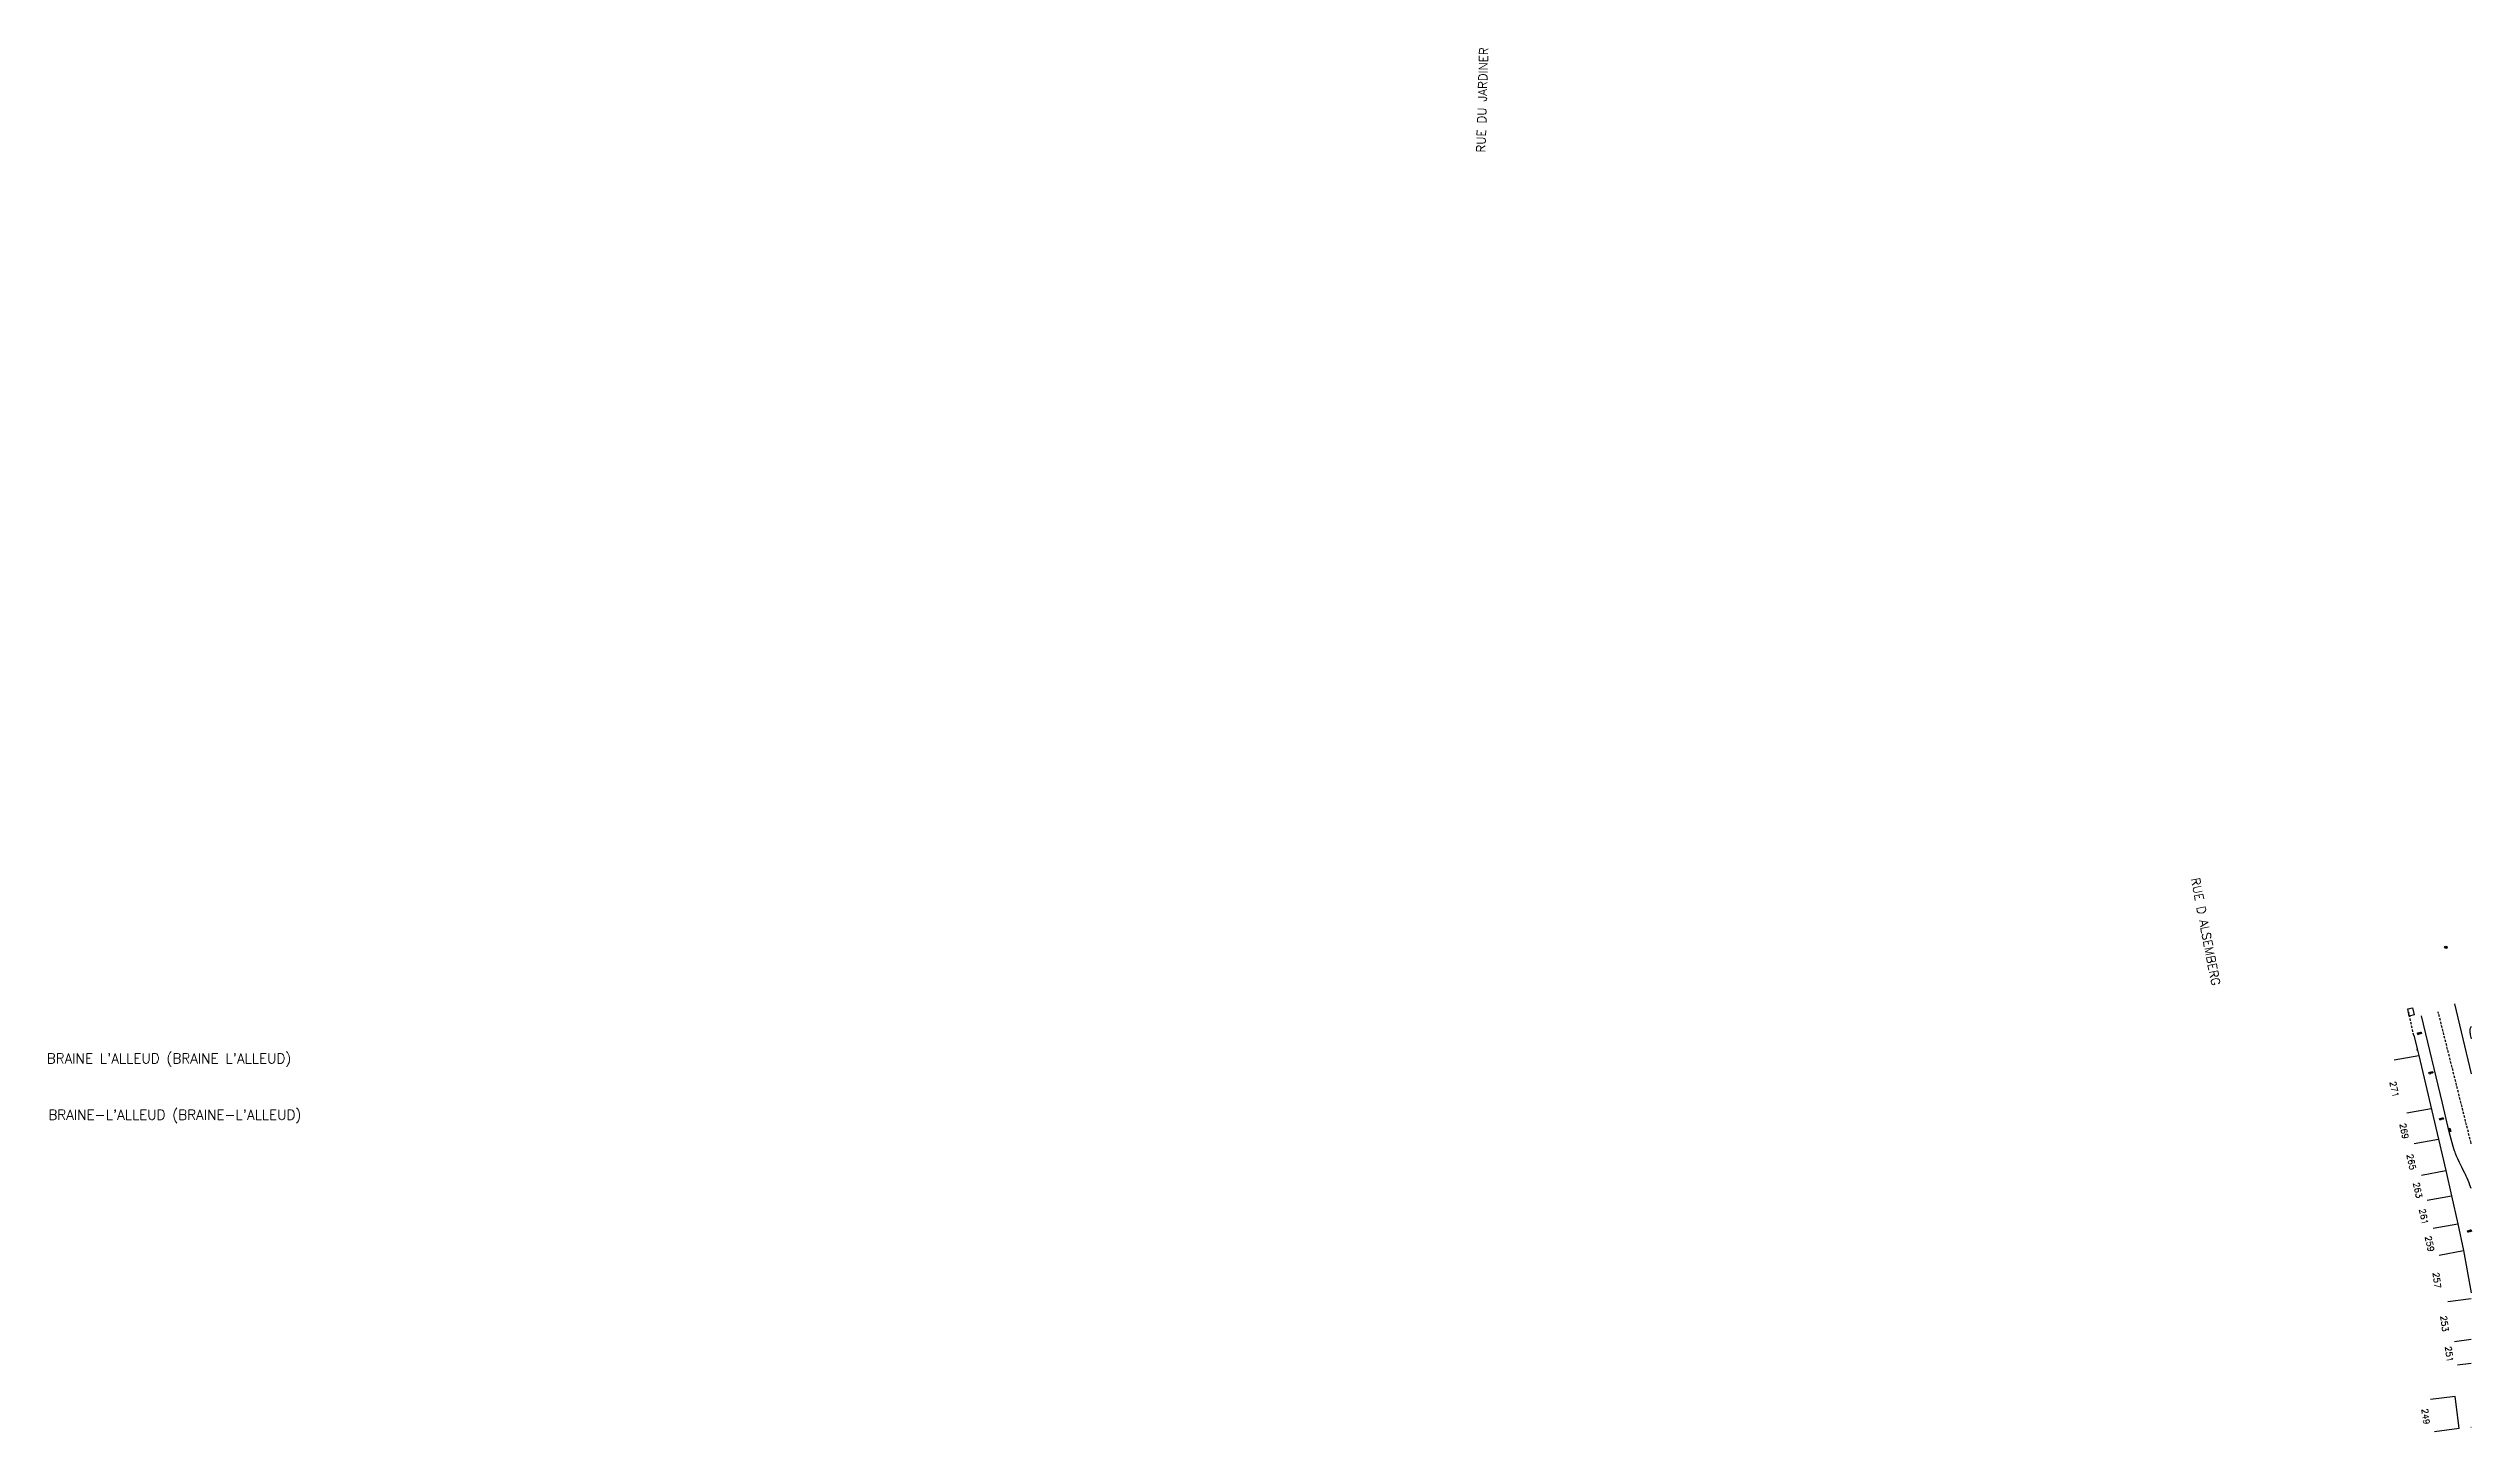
# Model space of a CAD drawing. Header units: millimetres. Extents: x 149510 to 150000, y 153431 to 153997.
# Drawn here: x 149510.7 to 150000.1, y 153430.8 to 153710.1 of the extents above; entities that cross this region are included whole.
import ezdxf
from ezdxf.enums import TextEntityAlignment as Align

# ---------------------------------------------------------------- set-up
doc = ezdxf.new("R2010")
doc.units = ezdxf.units.MM
doc.linetypes.add('DASHED', pattern=[0.75, 0.5, -0.25])
doc.layers.get('0').update_dxf_attribs({"linetype": 'CONTINUOUS'})
for name, color, linetype in [('W0001', 6, 'DASHED'), ('W0008', 7, 'CONTINUOUS'), ('W0014', 7, 'CONTINUOUS'), ('W0017', 7, 'CONTINUOUS'), ('W0100', 7, 'CONTINUOUS'), ('W0112', 1, 'DASHED'), ('W0400', 7, 'CONTINUOUS'), ('W0425', 7, 'CONTINUOUS'), ('W0856', 7, 'CONTINUOUS'), ('W0980', 7, 'CONTINUOUS'), ('W0989', 7, 'CONTINUOUS'), ('W0991', 7, 'CONTINUOUS'), ('W1102', 7, 'CONTINUOUS'), ('W1471', 7, 'CONTINUOUS')]:
    doc.layers.add(name, color=color, linetype=linetype)
doc.styles.get("Standard").update_dxf_attribs({"font": 'romans.shx', "width": 0.85})

# ---------------------------------------------------------------- blocks, each defined once
blk = doc.blocks.new('T856')
for p, q in [((-0.125, 0), (0.125, 0)), ((0, 0.125), (0, -0.125))]:
    blk.add_line(p, q)
blk.add_ellipse((0, 0), major_axis=(-0.177, 0.177), ratio=1, start_param=3.9269908, end_param=10.2101761)
blk = doc.blocks.new('T425')
for p, q in [((-0.15, 0.6), (0.15, 0.6)), ((-0.15, 0.6), (-0.15, 0.3)), ((-0.15, 0.3), (0.15, 0.3)), ((-0.15, 0.15), (0.15, 0.15)), ((-0.15, -0.15), (-0.15, 0.15)), ((0, 0.45), (0.15, 0.45)), ((0.15, 0.45), (0.15, 0.3)), ((0.15, 0.15), (0.15, -0.15)), ((0.15, -0.15), (-0.15, -0.15))]:
    blk.add_line(p, q)
blk.add_ellipse((0, 0), major_axis=(-0.106, 0.106), ratio=1, start_param=3.926991, end_param=10.210176)
blk = doc.blocks.new('T400')
for p, q in [((-0.15, 0.3), (0.15, 0.3)), ((-0.15, -0.25), (-0.15, 0.3)), ((-0.15, 0.15), (0.15, 0.15)), ((-0.15, 0), (0.15, 0)), ((0.15, 0.3), (0.15, -0.25)), ((-0.15, -0.15), (0.15, -0.15)), ((-0.15, -0.25), (-0.15, -0.3)), ((-0.15, -0.3), (0.15, -0.3)), ((0.15, -0.3), (0.15, -0.25))]:
    blk.add_line(p, q)
blk = doc.blocks.new('T1471')
at = {"color": 0, "linetype": 'Continuous', "flags": 128}
blk.add_lwpolyline([(-0.75, -0.5), (-0.75, 0.5), (0.75, 0.5), (0.75, -0.5), (-0.75, -0.5)], dxfattribs=at)

msp = doc.modelspace()

# ---------------------------------------------------------------- linework, layer by layer
at = {"layer": 'W0001'}
for points in [[(150000, 153488.92), (149999.96, 153489.08), (149993.33, 153515.55)], [(149999.96, 153489.08), (150000, 153489.05)]]:
    msp.add_lwpolyline(points, dxfattribs=at)
at = {"layer": 'W0008'}
for points in [[(150000, 153479.88), (149999.74, 153480.55), (149999.55, 153481.03), (149999.36, 153481.51), (149999.17, 153481.96), (149998.97, 153482.41), (149998.83, 153482.69), (149998.7, 153482.97), (149998.38, 153483.6), (149998.08, 153484.23), (149997.64, 153485.15), (149997.28, 153485.89), (149997.21, 153486.05), (149997.05, 153486.44), (149996.83, 153486.99), (149996.73, 153487.24), (149996.64, 153487.49), (149996.49, 153487.92), (149996.36, 153488.35), (149995.55, 153491.37), (149994.16, 153497.13), (149989.92, 153514.8)], [(149996.6, 153517.17), (150000, 153503.07)]]:
    msp.add_lwpolyline(points, dxfattribs=at)
at = {"layer": 'W0014'}
for points in [[(149988.42, 153510.86), (149989.05, 153508.12), (149989.38, 153506.76), (149993.38, 153489.88), (149994.84, 153483.5), (149995.99, 153478.44), (149997.26, 153472.79), (149998.43, 153467.36), (149998.43, 153467.36), (150000, 153458.85)], [(150000, 153512.59), (149999.75, 153512.21), (149999.72, 153512.07), (149999.7, 153511.92), (149999.69, 153511.78), (149999.68, 153511.63), (149999.69, 153511.53), (149999.7, 153511.43), (149999.75, 153511.18), (149999.81, 153510.93), (150000, 153510.13)]]:
    msp.add_lwpolyline(points, dxfattribs=at)
at = {"layer": 'W0017'}
msp.add_lwpolyline([(150000, 153431.61), (149999.93, 153431.6)], dxfattribs=at)
at = {"layer": 'W0100'}
for points in [[(149984.46, 153505.85), (149989.38, 153506.76), (149993.38, 153489.88), (149994.84, 153483.5), (149995.99, 153478.44), (149997.26, 153472.79), (149998.43, 153467.36), (149998.43, 153467.36), (150000, 153458.85)], [(150000, 153444.57), (149997.23, 153444.21)], [(149992.61, 153430.81), (149997.57, 153431.46), (149996.72, 153437.91), (149991.76, 153437.26)]]:
    msp.add_lwpolyline(points, dxfattribs=at)
at = {"layer": 'W0112'}
for points in [[(149988.39, 153510.81), (149987.38, 153515.44)], [(149989.16, 153507.67), (149989.05, 153508.12)]]:
    msp.add_lwpolyline(points, dxfattribs=at)
at = {"layer": 'W1102'}
for points in [[(149987, 153495.16), (149991.92, 153496.07)], [(149988.47, 153488.98), (149993.38, 153489.88)], [(149989.93, 153482.59), (149994.84, 153483.5)], [(149991.07, 153477.53), (149995.99, 153478.44)], [(149992.34, 153471.88), (149997.26, 153472.79)], [(149993.51, 153466.46), (149998.43, 153467.36)], [(149995.25, 153457.08), (150000, 153457.7)], [(149996.6, 153449.02), (150000, 153449.47)]]:
    msp.add_lwpolyline(points, dxfattribs=at)

# ---------------------------------------------------------------- block references
at = {"layer": 'W0400', "rotation": 193.57083}
msp.add_blockref('T400', (149995.63, 153491.68), dxfattribs=at)
at = {"layer": 'W0425'}
for p, rotation in [((149989.77, 153511.3), 103.473688646501), ((149992.07, 153503.34), 103.473688646501), ((149994.19, 153494.02), 103.5708192699838), ((149999.44, 153471.24), 282.1922663632291)]:
    msp.add_blockref('T425', p, dxfattribs=dict(at, rotation=rotation))
at = {"layer": 'W0856'}
msp.add_blockref('T856', (149994.88, 153528.6), dxfattribs=at)
at = {"layer": 'W1471', "rotation": 102.3895954326784}
msp.add_blockref('T1471', (149987.81, 153515.57), dxfattribs=at)

# ---------------------------------------------------------------- texts
at = {"layer": 'W0980'}
for s, p in [("BRAINE L'ALLEUD (BRAINE L'ALLEUD)", (149535.04, 153506.03)), ("BRAINE-L'ALLEUD (BRAINE-L'ALLEUD)", (149536.22, 153494.64))]:
    msp.add_text(s, height=2, dxfattribs=at).set_placement(p, align=Align.MIDDLE)
at = {"layer": 'W0989'}
for s, rotation, p in [('RUE DU JARDINER', 88.3684, (149799.97, 153689.13)), ('RUE D ALSEMBERG', 281, (149944.26, 153542.63))]:
    msp.add_text(s, height=1.75, rotation=rotation, dxfattribs=at).set_placement(p, align=Align.MIDDLE_LEFT)
at = {"layer": 'W0991'}
for s, rotation, p in [('271', 281.7, (149983.84, 153499.8)), ('269', 281.7, (149985.84, 153491.36)), ('265', 281.7, (149987.29, 153485.13)), ('263', 281.7, (149988.59, 153479.43)), ('261', 281.7, (149989.79, 153474.08)), ('259', 281.7, (149991, 153468.6)), ('257', 277, (149992.43, 153461.28)), ('253', 277, (149993.98, 153452.54)), ('251', 277, (149994.93, 153446.36)), ('249', 277, (149990.2, 153433.77))]:
    msp.add_text(s, height=1.25, rotation=rotation, dxfattribs=at).set_placement(p, align=Align.CENTER)

doc.saveas('drawing.dxf')
